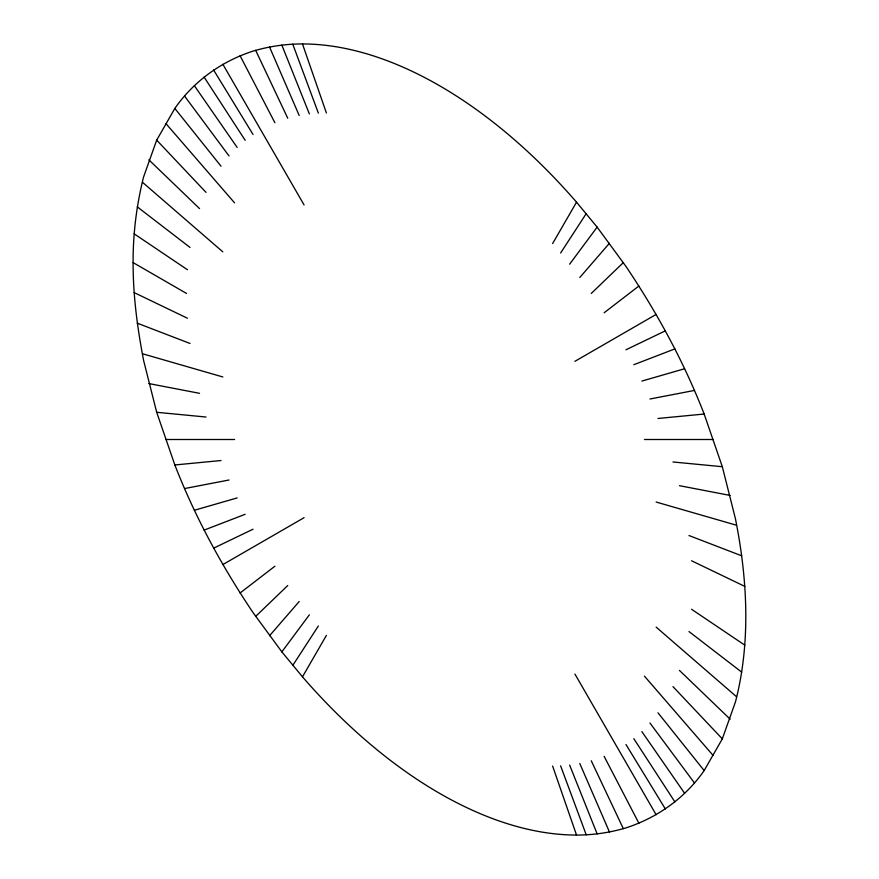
<?xml version="1.0" encoding="UTF-8"?>
<svg xmlns="http://www.w3.org/2000/svg" width="879" height="879" viewBox="0 0 879 879"><rect width="100%" height="100%" fill="white"/><g stroke="black" fill="none" stroke-linecap="round" stroke-linejoin="round"><path stroke-width="1.32" d="M133.114 262.601C132.971 233.726 136.575 205.06 143.552 177.064L156.682 140.146L174.844 108.436C193.699 81.242 221.541 61.31 252.976 51.136C269.029 46.378 285.73 43.895 302.475 43.95A433.303 250.163 60 0 1 576.525 202.17L597.138 227.134L626.024 266.502C657.118 312.803 683.961 362.005 704.156 414.031L722.318 466.716L735.448 518.797C747.436 578.964 750.952 642.066 735.448 701.936L722.318 738.854L704.156 770.564C685.301 797.758 657.459 817.69 626.024 827.864C609.971 832.622 593.27 835.105 576.525 835.05A433.303 250.163 60 0 1 302.475 676.83L281.862 651.866L252.976 612.498C221.882 566.197 195.039 516.995 174.844 464.969L156.682 412.284L143.552 360.203C137.399 328.01 133.015 295.454 133.114 262.601L186.557 293.465M302.475 676.83L326.384 635.429M552.616 243.571L576.525 202.17M292.784 665.381L318.385 625.98M560.615 253.02L586.216 213.619M281.862 651.866L309.364 614.817M569.636 264.183L597.138 227.134M269.545 635.748L299.201 601.511M579.799 277.489L609.455 243.252M255.668 616.399L287.741 585.535M591.259 293.465L623.332 262.601M240.099 592.995L274.885 566.219M604.115 312.781L638.901 286.005M222.848 564.582L304.09 517.676M574.91 361.324L656.152 314.418M213.641 548.166L253.042 529.213M625.958 349.787L665.359 330.834M204.126 530.103L245.186 514.292M633.814 364.708L674.874 348.897M194.391 510.259L237.154 497.921M641.846 381.079L684.609 368.74M184.568 488.559L229.045 480M649.955 399L694.432 390.441M174.844 464.969L221.014 460.53M657.986 418.47L704.156 414.031M166.043 439.5L234.55 439.5M644.45 439.5L712.957 439.5M156.682 412.284L206.016 417.031M672.984 461.969L722.318 466.716M148.837 383.563L199.544 393.32M679.456 485.68L730.163 495.437M142.541 353.776L222.848 376.959M656.152 502.041L736.459 525.224M137.278 323.175L190.007 343.469M688.993 535.531L741.722 555.825M134.168 292.597L187.436 318.231M691.564 560.769L744.832 586.403M134.168 233.836L187.436 269.721M691.564 609.279L744.832 645.164M137.278 206.851L190.007 247.438M688.993 631.561L741.722 672.149M142.541 182.327L222.848 251.877M656.152 627.123L736.459 696.673M148.837 159.802L199.544 208.598M679.456 670.402L730.163 719.198M156.682 140.146L206.016 192.369M672.984 686.631L722.318 738.854M166.043 123.73L234.55 202.84M644.45 676.16L712.957 755.27M174.844 108.436L221.014 166.197M657.986 712.803L704.156 770.564M184.568 96.064L229.045 155.979M649.955 723.021L694.432 782.936M194.391 85.713L237.154 147.43M641.846 731.57L684.609 793.287M204.126 77.11L245.186 140.332M633.814 738.668L674.874 801.89M213.641 70.034L253.042 134.498M625.958 744.502L665.359 808.966M222.848 64.244L304.09 204.972M574.91 674.028L656.152 814.756M240.099 55.762L274.885 122.708M604.115 756.292L638.901 823.238M255.668 50.334L287.741 118.225M591.259 760.774L623.332 828.666M269.545 47.005L299.201 115.479M579.799 763.521L609.455 831.995M281.862 45.115L309.364 113.918M569.636 765.082L597.138 833.885M292.784 44.203L318.385 113.16M560.615 765.84L586.216 834.797M302.475 43.95L326.384 112.962M552.616 766.038L576.525 835.05"/></g></svg>
